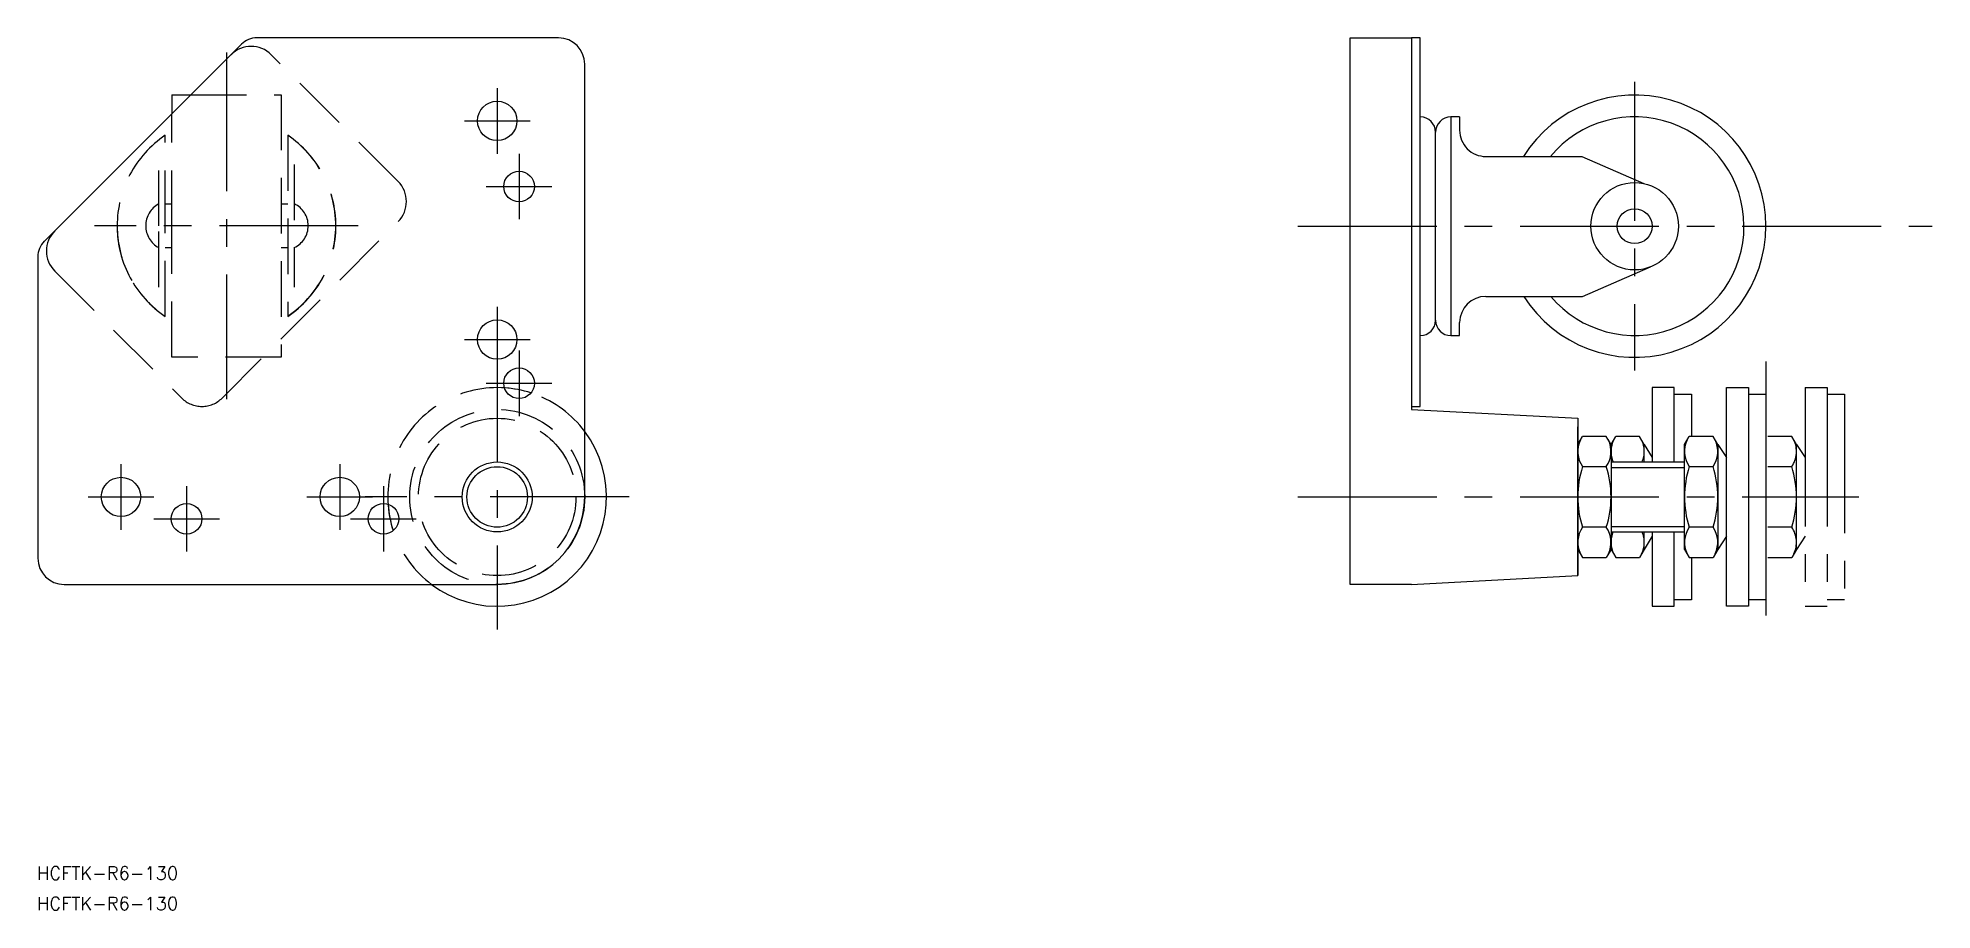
# Model space of a CAD drawing. Extents: x -43 to 390, y -156 to 43.
import ezdxf

# ---------------------------------------------------------------- set-up
doc = ezdxf.new("R2010")
doc.units = 0
for name, pattern in [('CENTER', [50.8, 31.75, -6.35, 6.35, -6.35]), ('DASHED', [19.05, 12.7, -6.35]), ('PHANTOM', [63.5, 31.75, -6.35, 6.35, -6.35, 6.35, -6.35])]:
    doc.linetypes.add(name, pattern=pattern)
doc.layers.get('0').update_dxf_attribs({"linetype": 'CONTINUOUS'})
doc.layers.add('CENTER', color=1, linetype='CENTER')
doc.styles.get("Standard").update_dxf_attribs({"font": 'txt.shx', "height": 3, "bigfont": 'bigfont.shx'})

# ---------------------------------------------------------------- blocks, each defined once
blk = doc.blocks.new('*U38')
at = {"color": 7, "linetype": 'CONTINUOUS'}
blk.add_text('HCFTK-R6-130', height=3, dxfattribs=at).set_placement((-43.32, -149.46))
blk = doc.blocks.new('*U39')
at = {"color": 7, "linetype": 'CONTINUOUS'}
blk.add_text('HCFTK-R6-130', height=3, dxfattribs=at).set_placement((-43.32, -156.41))

msp = doc.modelspace()

# ---------------------------------------------------------------- linework, layer by layer
at = {"color": 3, "linetype": 'DASHED'}
for p, q in [((-39.28, -1.06), (1.02, 39.24)), ((39.21, 10.24), (10.22, 39.24)), ((-8.13, 30.09), (12.49, 30.09)), ((12.49, 30.09), (12.49, -29.91)), ((-12.51, 0.09), (-12.51, 25.71)), ((-14.01, 0.09), (-14.01, 20.8)), ((13.99, 20.81), (13.99, -20.62)), ((-15.51, 0.09), (-15.51, 14.08)), ((15.49, 14.09), (15.49, -13.91)), ((-14.01, 5.12), (-12.51, 5.12)), ((12.49, 5.12), (13.99, 5.12)), ((-15.51, -13.9), (-15.51, 0.12)), ((-14.01, -20.62), (-14.01, 0.12)), ((-12.51, -29.91), (-12.51, 0.12)), ((-1.03, -39.3), (39.22, 1.06)), ((-14.01, -4.88), (-12.51, -4.88)), ((12.49, -4.88), (13.99, -4.88)), ((-39.28, -10.26), (-10.23, -39.31)), ((12.49, -29.91), (-12.51, -29.91))]:
    msp.add_line(p, q, dxfattribs=at)
at = {"color": 7, "linetype": 'CONTINUOUS'}
for p, q in [((3.41, 41.63), (-8.13, 30.09)), ((75.87, 43.09), (6.94, 43.09)), ((256.87, -81.91), (256.87, 43.09)), ((256.87, 43.09), (270.87, 43.09)), ((270.87, 43.09), (270.87, -41.91)), ((272.87, 43.09), (270.87, 43.09)), ((272.87, -41.21), (272.87, 43.09)), ((81.87, -61.91), (81.87, 37.09)), ((-12.51, 30.09), (-8.13, 30.09)), ((-12.51, 30.09), (-12.51, 25.71)), ((-12.51, 25.71), (-41.66, -3.45)), ((279.87, 25), (279.87, -25)), ((281.87, 25), (279.87, 25)), ((281.87, 25), (281.87, 21.96)), ((276.37, -21.5), (276.37, 21.5)), ((287.87, 15.96), (309.78, 15.95)), ((309.78, 15.95), (323.96, 9.8)), ((29.32, 0.12), (29.32, 0.12)), ((-43.13, -6.98), (-43.13, -75.91)), ((309.94, -16.03), (325.47, -9.31)), ((287.87, -16.03), (309.94, -16.03)), ((279.87, -25), (281.87, -25)), ((281.87, -25), (281.87, -22.03)), ((342.87, -36.91), (347.87, -36.91)), ((342.87, -86.91), (342.87, -36.91)), ((347.87, -36.91), (347.87, -38.41)), ((347.87, -38.41), (351.87, -38.41)), ((347.87, -38.41), (347.87, -85.41)), ((351.87, -38.41), (351.87, -85.41)), ((270.87, -41.21), (272.87, -41.21)), ((270.87, -41.91), (308.87, -43.91)), ((308.87, -43.91), (308.87, -79.91)), ((308.87, -43.91), (308.87, -79.91)), ((308.87, -79.91), (308.87, -45.91)), ((308.87, -49.91), (309.94, -48.05)), ((308.87, -73.91), (308.87, -49.91)), ((315.4, -48.05), (309.94, -48.05)), ((316.47, -49.91), (315.4, -48.05)), ((316.47, -49.91), (316.47, -73.91)), ((333.27, -49.91), (334.34, -48.05)), ((333.27, -73.91), (333.27, -49.91)), ((339.8, -48.05), (334.34, -48.05)), ((340.87, -49.91), (339.8, -48.05)), ((340.87, -49.91), (340.87, -73.91)), ((340.87, -49.91), (342.87, -52.91)), ((309.94, -54.98), (315.4, -54.98)), ((316.47, -53.91), (333.27, -53.91)), ((334.34, -54.98), (339.8, -54.98)), ((315.4, -68.84), (309.94, -68.84)), ((339.8, -68.84), (334.34, -68.84)), ((316.47, -69.91), (333.27, -69.91)), ((342.87, -70.91), (340.87, -73.91)), ((308.87, -73.91), (309.94, -75.77)), ((309.94, -75.77), (315.4, -75.77)), ((316.47, -73.91), (315.4, -75.77)), ((333.27, -73.91), (334.34, -75.77)), ((334.34, -75.77), (339.8, -75.77)), ((340.87, -73.91), (339.8, -75.77)), ((-37.13, -81.91), (61.87, -81.91)), ((270.87, -81.91), (256.87, -81.91)), ((270.87, -81.91), (308.87, -79.91)), ((351.87, -85.41), (347.87, -85.41)), ((347.87, -85.41), (347.87, -86.91)), ((347.87, -86.91), (342.87, -86.91))]:
    msp.add_line(p, q, dxfattribs=at)
at = {"color": 3, "linetype": 'CONTINUOUS'}
for p, q in [((351.87, -30.94), (351.87, -89.06)), ((316.47, -49.91), (316.47, -73.91)), ((316.47, -55.17), (333.27, -55.17)), ((316.47, -68.65), (333.27, -68.65))]:
    msp.add_line(p, q, dxfattribs=at)
at = {"color": 3, "linetype": 'PHANTOM'}
for p, q in [((325.87, -36.91), (325.87, -53.91)), ((330.87, -36.91), (325.87, -36.91)), ((330.87, -53.91), (330.87, -36.91)), ((330.87, -38.41), (334.87, -38.41)), ((334.87, -38.41), (334.87, -48.05)), ((360.87, -36.91), (365.87, -36.91)), ((360.87, -36.91), (360.87, -86.91)), ((365.87, -36.91), (365.87, -86.91)), ((365.87, -38.41), (369.87, -38.41)), ((369.87, -38.41), (369.87, -85.41)), ((316.47, -49.91), (317.54, -48.05)), ((323, -48.05), (317.54, -48.05)), ((324.07, -49.91), (323, -48.05)), ((324.07, -49.91), (325.87, -52.91)), ((324.07, -53.91), (324.07, -49.91)), ((357.8, -48.05), (352.34, -48.05)), ((358.87, -49.91), (357.8, -48.05)), ((358.87, -73.91), (358.87, -49.91)), ((358.87, -49.91), (360.87, -52.91)), ((352.34, -54.98), (357.8, -54.98)), ((357.8, -68.84), (352.34, -68.84)), ((324.07, -73.91), (324.07, -69.91)), ((325.87, -70.91), (324.07, -73.91)), ((325.87, -69.91), (325.87, -86.91)), ((330.87, -86.91), (330.87, -69.91)), ((360.87, -70.91), (358.87, -73.91)), ((316.47, -73.91), (317.54, -75.77)), ((317.54, -75.77), (323, -75.77)), ((324.07, -73.91), (323, -75.77)), ((334.87, -75.77), (334.87, -85.41)), ((352.34, -75.77), (357.8, -75.77)), ((358.87, -73.91), (357.8, -75.77)), ((334.87, -85.41), (330.87, -85.41)), ((369.87, -85.41), (365.87, -85.41)), ((325.87, -86.91), (330.87, -86.91)), ((360.87, -86.91), (365.87, -86.91))]:
    msp.add_line(p, q, dxfattribs=at)
at = {"color": 7, "linetype": 'CONTINUOUS'}
for centre, radius in [((61.87, 24.09), 4.5), ((66.87, 9.09), 3.5), ((321.87, 0.02), 10), ((321.87, 0.02), 4), ((61.87, -25.91), 4.5), ((66.87, -35.91), 3.5), ((61.87, -61.91), 6.92), ((-24.13, -61.91), 4.5), ((25.87, -61.91), 4.5), ((-9.13, -66.91), 3.5), ((35.87, -66.91), 3.5)]:
    msp.add_circle(centre, radius, dxfattribs=at)
at = {"color": 3, "linetype": 'DASHED'}
for radius in [20, 18]:
    msp.add_circle((61.87, -61.91), radius, dxfattribs=at)
at = {"color": 3, "linetype": 'CONTINUOUS'}
msp.add_circle((61.87, -61.91), 8, dxfattribs=at)
at = {"color": 3, "linetype": 'DASHED'}
for centre, radius, start, end in [((5.62, 34.65), 6.5, 45, 135), ((-0.01, 0.09), 25, 124.0558, 235.9442), ((-0.04, 0.12), 25, 304.1405, 55.8595), ((-0.01, 0.09), 25, 304.0558, 55.9442), ((34.62, 5.65), 6.5, 315.0781, 45), ((-12.77, 0.12), 5.7, 118.6518, 241.3482), ((13.15, 0.12), 5.52, 295.109, 64.891), ((-34.68, -5.66), 6.5, 135, 225), ((-0.04, 0.12), 25, 181.0545, 236.0288), ((61.87, -61.91), 25, 36.8699, 233.1301), ((-5.63, -34.71), 6.5, 225, 315.0781)]:
    msp.add_arc(centre, radius, start, end, dxfattribs=at)
at = {"color": 7, "linetype": 'CONTINUOUS'}
for centre, radius, start, end in [((6.94, 38.09), 5, 90, 135), ((75.87, 37.09), 6, 0, 90), ((321.87, 0.02), 30, 212.3425, 147.9051), ((272.87, 21.5), 3.5, 0, 90), ((279.87, 21.5), 3.5, 90, 180), ((287.87, 21.96), 6, 179.9766, 269.9766), ((321.87, 0.02), 25, 219.9392, 140.3953), ((-38.13, -6.98), 5, 135, 180), ((287.87, -22.03), 6, 90, 180), ((272.87, -21.5), 3.5, 270, 0), ((279.87, -21.5), 3.5, 180, 270), ((61.87, -61.91), 25, 72.0429, 86.1861), ((61.87, -61.91), 25, 233.1301, 36.8699), ((315.01, -51.52), 6.13, 154.3842, 214.3842), ((310.34, -51.52), 6.13, 325.6158, 25.6158), ((339.41, -51.52), 6.13, 154.3842, 214.3842), ((334.74, -51.52), 6.13, 325.6158, 25.6158), ((331.8, -61.91), 22.93, 162.412, 197.588), ((293.54, -61.91), 22.93, 342.412, 17.588), ((356.2, -61.91), 22.93, 162.412, 197.588), ((317.94, -61.91), 22.93, 342.412, 17.588), ((61.87, -61.91), 25, 183.8139, 197.9571), ((61.87, -61.91), 20, 270, 0), ((315.01, -72.3), 6.13, 145.6158, 205.6158), ((310.34, -72.3), 6.13, 334.3842, 34.3842), ((339.41, -72.3), 6.13, 145.6158, 205.6158), ((334.74, -72.3), 6.13, 334.3842, 34.3842), ((-37.13, -75.91), 6, 180, 270)]:
    msp.add_arc(centre, radius, start, end, dxfattribs=at)
at = {"color": 3, "linetype": 'PHANTOM'}
for centre, radius, start, end in [((322.61, -51.52), 6.13, 154.3842, 202.9551), ((317.94, -51.52), 6.13, 337.0449, 25.6158), ((352.74, -51.52), 6.13, 325.6158, 25.6158), ((335.94, -61.91), 22.93, 342.412, 17.588), ((352.74, -72.3), 6.13, 334.3842, 34.3842), ((322.61, -72.3), 6.13, 157.0449, 205.6158), ((317.94, -72.3), 6.13, 334.3842, 22.9551)]:
    msp.add_arc(centre, radius, start, end, dxfattribs=at)
at = {"color": 3, "linetype": 'CONTINUOUS'}
for centre, start, end in [((357.41, -51.52), 154.3842, 154.4467), ((357.41, -72.3), 205.5533, 205.6158)]:
    msp.add_arc(centre, 6.13, start, end, dxfattribs=at)
at = {"layer": 'CENTER', "color": 1, "linetype": 'CENTER'}
for p, q in [((-0.04, 39.75), (-0.04, -39.57)), ((61.87, 31.59), (61.87, 16.59)), ((321.87, 33.02), (321.87, -32.98)), ((54.37, 24.09), (69.37, 24.09)), ((66.87, 16.59), (66.87, 1.59)), ((59.37, 9.09), (74.37, 9.09)), ((30.11, 0.09), (-30.18, 0.09)), ((244.87, 0.02), (389.87, 0.02)), ((61.87, -18.41), (61.87, -33.41)), ((54.37, -25.91), (69.37, -25.91)), ((61.87, -22.25), (61.87, -92.19)), ((66.87, -28.41), (66.87, -43.41)), ((59.37, -35.91), (74.37, -35.91)), ((-24.13, -54.41), (-24.13, -69.41)), ((25.87, -54.41), (25.87, -69.41)), ((-9.13, -59.41), (-9.13, -74.41)), ((35.87, -59.41), (35.87, -74.41)), ((-31.63, -61.91), (-16.63, -61.91)), ((18.37, -61.91), (33.37, -61.91)), ((92.02, -61.91), (31.72, -61.91)), ((244.87, -61.91), (373.12, -61.91)), ((314.47, -61.91), (326.07, -61.91)), ((-16.63, -66.91), (-1.63, -66.91)), ((28.37, -66.91), (43.37, -66.91))]:
    msp.add_line(p, q, dxfattribs=at)

# ---------------------------------------------------------------- block references
at = {"color": 7, "linetype": 'CONTINUOUS'}
for name in ['*U38', '*U39']:
    msp.add_blockref(name, (0, 0), dxfattribs=at)

doc.saveas('drawing.dxf')
